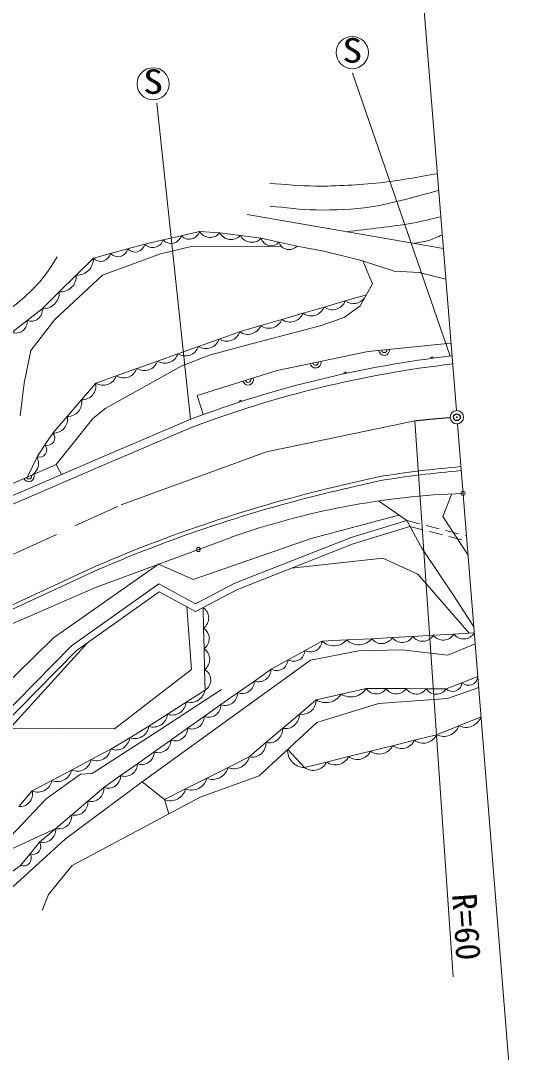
# Model space of a CAD drawing. Units: millimetres, scale not verified. Extents: x 40000 to 680000, y 20000 to 380000.
# Drawn here: x 502709 to 541327, y 261469 to 338339 of the extents above; entities that cross this region are included whole.
import ezdxf
from ezdxf.enums import TextEntityAlignment as Align

# ---------------------------------------------------------------- set-up
doc = ezdxf.new("R2010")
doc.units = ezdxf.units.MM
doc.header["$LTSCALE"] = 1000
doc.header["$PDMODE"] = 32
doc.header["$PDSIZE"] = 500
doc.linetypes.add('CHAIN', pattern=[18.5, 12, -1.5, 3.5, -1.5])
for name, color, linetype, lineweight in [('M-BGD', 7, 'Continuous', 13), ('M-BMK', 2, 'CHAIN', 13), ('M-WORK', 1, 'Continuous', 13)]:
    doc.layers.add(name, color=color, linetype=linetype, lineweight=lineweight)
doc.layers.add('M-OTRS', color=6, linetype='Continuous')
doc.styles.add('ＭＳ ゴシック', font='')
doc.styles.get('ＭＳ ゴシック').set_extended_font_data('MS Gothic')

msp = doc.modelspace()

# ---------------------------------------------------------------- linework, layer by layer
at = {"layer": 'M-BGD'}
msp.add_circle((535251, 308789), 500, dxfattribs=at)
at = {"layer": 'M-BMK'}
for p, q in [((532107, 308518), (521043, 306224)), ((510209, 302271), (521043, 306224)), ((494469, 295072), (510209, 302271))]:
    msp.add_line(p, q, dxfattribs=at)
msp.add_arc((538836, 248896), 60000, 93.90249, 96.43935, dxfattribs=at)
at = {"layer": 'M-OTRS'}
msp.add_point((535251, 308789), dxfattribs=at)
at = {"layer": 'M-WORK'}
for p, q in [((535211, 309287), (531939, 349841)), ((534745, 313342), (527470, 334431)), ((515376, 308635), (512860, 332186)), ((519605, 323885), (534238, 321354)), ((514695, 322310), (513333, 321997)), ((516057, 322622), (514695, 322310)), ((517558, 322539), (516057, 322622)), ((519101, 322331), (517558, 322539)), ((520643, 322122), (519101, 322331)), ((521977, 321834), (520643, 322122)), ((510692, 321337), (509413, 320989)), ((511971, 321684), (510692, 321337)), ((513333, 321997), (511971, 321684)), ((515326, 321483), (513137, 320962)), ((522147, 321536), (515326, 321483)), ((523311, 321545), (521977, 321834)), ((525333, 321170), (523311, 321545)), ((508135, 320642), (506863, 319384)), ((509413, 320989), (508135, 320642)), ((513137, 320962), (508821, 319377)), ((528126, 320461), (525333, 321170)), ((530566, 319669), (528126, 320461)), ((528221, 320431), (528955, 318732)), ((508821, 319377), (505256, 316062)), ((506863, 319384), (505591, 318126)), ((532442, 319586), (530566, 319669)), ((534421, 319087), (532442, 319586)), ((528955, 318732), (528038, 317101)), ((505591, 318126), (504319, 316868)), ((528496, 317916), (526922, 317456)), ((504319, 316868), (503194, 315993)), ((525347, 316996), (523772, 316536)), ((526922, 317456), (525347, 316996)), ((528038, 317101), (526833, 316230)), ((503194, 315993), (502068, 315117)), ((505256, 316062), (503463, 313769)), ((522197, 316076), (520622, 315615)), ((523772, 316536), (522197, 316076)), ((526833, 316230), (525063, 315600)), ((520622, 315615), (519047, 315155)), ((525063, 315600), (519467, 314136)), ((517513, 314610), (515979, 314065)), ((519047, 315155), (517513, 314610)), ((503463, 313769), (502963, 311330)), ((515979, 314065), (514446, 313520)), ((519467, 314136), (516798, 313413)), ((528623, 313678), (521855, 312262)), ((534806, 314311), (528623, 313678)), ((512912, 312975), (511378, 312430)), ((514446, 313520), (512912, 312975)), ((516798, 313413), (514741, 312616)), ((514741, 312616), (509071, 309466)), ((511378, 312430), (509844, 311885)), ((521855, 312262), (515883, 310402)), ((502963, 311330), (502664, 308898)), ((508310, 311340), (507247, 310096)), ((509844, 311885), (508310, 311340)), ((507247, 310096), (506184, 308852)), ((515883, 310402), (516332, 308989)), ((509071, 309466), (508089, 308697)), ((506184, 308852), (505121, 307608)), ((508089, 308697), (505356, 305274)), ((508584, 305740), (515280, 308598)), ((532107, 308518), (534975, 267108)), ((541327, 233493), (535292, 308291)), ((505121, 307608), (504526, 306722)), ((508820, 305189), (515504, 308042)), ((504526, 306722), (503932, 305836)), ((505356, 305274), (499230, 302605)), ((499680, 301917), (508584, 305740)), ((499923, 301368), (508820, 305189)), ((503932, 305836), (503231, 304349)), ((505763, 304529), (505356, 305274)), ((526135, 303287), (529458, 304062)), ((526901, 303774), (529400, 304357)), ((534866, 303080), (534198, 301383)), ((531504, 301093), (529395, 302550)), ((524378, 299756), (530928, 301491)), ((534198, 301383), (536080, 298521)), ((527351, 299819), (531504, 301093)), ((527516, 299347), (531749, 300645)), ((531504, 301093), (532629, 299035)), ((531504, 301093), (532472, 300844)), ((531749, 300645), (532717, 300396)), ((532956, 300719), (533925, 300470)), ((508303, 296094), (518403, 299842)), ((518686, 296422), (527351, 299819)), ((533201, 300271), (534170, 300022)), ((534409, 300345), (535377, 300096)), ((534654, 299897), (535622, 299648)), ((535862, 299971), (535965, 299945)), ((515581, 296698), (524378, 299756)), ((518894, 295966), (527516, 299347)), ((532629, 299035), (535016, 295476)), ((522907, 297540), (529715, 298298)), ((529715, 298298), (532331, 297106)), ((498419, 293112), (508369, 297714)), ((505156, 292364), (512987, 297832)), ((512987, 297832), (515581, 296698)), ((498544, 292840), (508491, 297440)), ((532331, 297106), (536170, 292695)), ((501515, 293158), (508303, 296094)), ((506516, 291761), (513007, 296368)), ((513007, 296368), (515751, 294878)), ((515747, 294311), (518894, 295966)), ((515751, 294878), (518686, 296422)), ((506841, 291378), (513042, 295780)), ((513042, 295780), (515747, 294311)), ((535016, 295476), (536512, 293171)), ((515111, 294656), (515447, 290004)), ((516317, 294611), (516354, 293072)), ((516354, 293072), (516391, 291533)), ((499221, 286546), (505156, 292364)), ((525187, 292118), (523921, 291418)), ((527041, 292200), (525187, 292118)), ((528895, 292282), (527041, 292200)), ((530425, 292369), (528895, 292282)), ((531956, 292456), (530425, 292369)), ((533487, 292543), (531956, 292456)), ((535018, 292630), (533487, 292543)), ((536548, 292717), (535018, 292630)), ((499662, 283146), (507689, 291980)), ((500274, 285424), (506516, 291761)), ((500441, 284882), (506841, 291378)), ((516391, 291533), (516428, 289994)), ((523921, 291418), (522655, 290718)), ((527937, 291382), (524330, 290688)), ((531160, 291464), (527937, 291382)), ((534575, 291072), (531160, 291464)), ((536613, 291911), (534575, 291072)), ((524330, 290688), (511778, 281626)), ((522655, 290718), (521389, 290018)), ((515447, 290004), (509721, 285567)), ((516428, 289994), (516464, 288455)), ((521389, 290018), (520142, 289137)), ((520142, 289137), (518896, 288256)), ((536811, 289462), (535628, 289006)), ((513029, 285439), (517680, 288502)), ((516464, 288455), (515062, 287554)), ((528488, 288586), (526616, 288161)), ((529977, 288577), (528488, 288586)), ((531466, 288568), (529977, 288577)), ((532956, 288559), (531466, 288568)), ((534445, 288549), (532956, 288559)), ((535628, 289006), (534445, 288549)), ((536876, 288650), (534558, 287828)), ((515062, 287554), (513668, 286658)), ((518896, 288256), (517650, 287376)), ((524744, 287737), (523498, 286673)), ((526616, 288161), (524744, 287737)), ((534558, 287828), (529408, 287458)), ((517650, 287376), (516403, 286495)), ((529408, 287458), (524792, 286047)), ((513668, 286658), (512274, 285761)), ((516403, 286495), (515157, 285614)), ((524792, 286047), (520505, 282075)), ((523498, 286673), (522252, 285609)), ((535393, 285803), (537052, 286474)), ((509721, 285567), (501903, 285612)), ((508057, 282247), (513029, 285439)), ((512274, 285761), (510851, 284911)), ((515157, 285614), (513911, 284734)), ((522252, 285609), (521005, 284545)), ((533734, 285132), (535393, 285803)), ((510851, 284911), (509429, 284061)), ((513911, 284734), (512664, 283853)), ((521005, 284545), (519759, 283482)), ((530451, 284319), (532093, 284726)), ((532093, 284726), (533734, 285132)), ((509429, 284061), (507966, 283283)), ((512664, 283853), (511418, 282972)), ((522630, 284044), (523886, 282694)), ((527169, 283507), (528810, 283913)), ((528810, 283913), (530451, 284319)), ((507966, 283283), (506502, 282505)), ((511418, 282972), (510171, 282092)), ((519759, 283482), (518177, 282687)), ((523886, 282694), (525527, 283100)), ((525527, 283100), (527169, 283507)), ((504606, 280357), (507167, 282206)), ((506502, 282505), (505039, 281727)), ((507167, 282206), (508057, 282247)), ((518177, 282687), (516595, 281892)), ((505039, 281727), (503576, 280949)), ((511778, 281626), (506056, 277370)), ((510171, 282092), (508925, 281211)), ((513431, 280302), (511778, 281626)), ((516595, 281892), (515013, 281097)), ((520505, 282075), (516108, 280487)), ((503576, 280949), (502572, 279790)), ((508925, 281211), (507725, 280188)), ((515013, 281097), (513431, 280302)), ((501949, 277550), (504606, 280357)), ((507725, 280188), (506526, 279165)), ((516108, 280487), (506562, 275398)), ((513759, 279235), (513431, 280302)), ((506526, 279165), (505326, 278142)), ((499113, 275290), (505326, 278142)), ((505326, 278142), (504126, 277119)), ((506056, 277370), (501886, 273589)), ((504126, 277119), (503418, 276256)), ((503418, 276256), (502709, 275393)), ((502709, 275393), (501466, 274474)), ((506562, 275398), (504795, 273241)), ((504795, 273241), (504323, 272029))]:
    msp.add_line(p, q, dxfattribs=at)
for centre, radius in [((527447, 335960), 1200), ((512592, 333634), 1200), ((535709, 303116), 150), ((515960, 298936), 150)]:
    msp.add_circle(centre, radius, dxfattribs=at)
for centre, radius, start, end in [((513922, 322553), 810, 223.35268, 342.50842), ((515284, 322866), 810, 223.35268, 342.50842), ((516835, 323086), 906, 210.78183, 322.85851), ((518404, 322987), 957, 207.90814, 316.69976), ((519947, 322779), 957, 207.90814, 316.69976), ((521391, 322351), 782, 197.02859, 318.56507), ((509961, 321500), 749, 222.95915, 347.44566), ((511240, 321847), 749, 222.95915, 347.44566), ((512560, 322241), 810, 223.35268, 342.50842), ((522724, 322063), 782, 197.02859, 318.56507), ((494939, 326741), 12091, 272.54455, 330.29519), ((506936, 320582), 1200, 266.49159, 2.87879), ((508682, 321152), 749, 222.95915, 347.44566), ((505665, 319324), 1200, 266.49159, 2.87879), ((504393, 318066), 1200, 266.49159, 2.87879), ((527529, 318302), 1041, 234.30287, 323.00952), ((503489, 316774), 836, 249.29681, 6.45315), ((524379, 317381), 1041, 234.30287, 338.27497), ((525954, 317842), 1041, 234.30287, 338.27497), ((502363, 315899), 836, 249.29681, 6.45315), ((521230, 316461), 1041, 234.30287, 338.27497), ((522804, 316921), 1041, 234.30287, 338.27497), ((519655, 316001), 1041, 234.30287, 338.27497), ((516536, 314929), 1028, 237.21672, 341.90758), ((518070, 315474), 1028, 237.21672, 341.90758), ((515002, 314384), 1028, 237.21672, 341.90758), ((529823, 313800), 400, 185.84754, 5.84754), ((529823, 313800), 200, 185.84754, 5.84754), ((511935, 313294), 1028, 237.21672, 341.90758), ((513468, 313839), 1028, 237.21672, 341.90758), ((544139, 232488), 81398, 96.52983, 110.76581), ((524714, 312860), 400, 191.81386, 11.81386), ((524714, 312860), 200, 191.81386, 11.81386), ((533406, 313175), 100, 7.54223, 187.61262), ((510401, 312749), 1028, 237.21672, 341.90758), ((544139, 232488), 80798, 96.54407, 110.75711), ((526909, 312042), 100, 12.18575, 192.25614), ((507295, 311132), 1037, 267.37227, 11.58349), ((508867, 312204), 1028, 237.21672, 341.90758), ((519679, 311584), 400, 197.30246, 17.30246), ((519679, 311584), 200, 197.30246, 17.30246), ((506231, 309888), 1037, 267.37227, 11.58349), ((519116, 309944), 100, 17.8684, 197.93879), ((505168, 308644), 1037, 267.37227, 11.58349), ((504694, 307252), 556, 252.4226, 39.88672), ((504100, 306366), 556, 252.4226, 39.88672), ((502998, 305367), 1045, 304.21351, 26.65482), ((503327, 304390), 400, 203.54773, 23.54773), ((503327, 304390), 200, 203.54773, 23.54773), ((543534, 215363), 90109, 95.08488, 99.0246), ((543534, 215363), 89809, 95.08646, 99.01774), ((550925, 198929), 107561, 102.90583, 113.30617), ((550925, 198929), 107261, 102.90551, 113.30405), ((537723, 245081), 58070, 91.98709, 109.43315), ((515795, 293829), 941, 306.45264, 56.29117), ((515832, 292290), 941, 306.45264, 56.29117), ((524335, 292165), 854, 241.05757, 356.81749), ((526075, 293034), 1276, 225.89022, 319.18687), ((527929, 293116), 1276, 225.89022, 319.18687), ((529630, 292859), 935, 218.13908, 328.3588), ((531160, 292946), 935, 218.13908, 328.3588), ((532691, 293033), 935, 218.13908, 328.3588), ((534222, 293120), 935, 218.13908, 328.3588), ((535753, 293207), 935, 218.13908, 328.3588), ((515869, 290751), 941, 306.45264, 56.29117), ((523068, 291465), 854, 241.05757, 356.81749), ((521802, 290765), 854, 241.05757, 356.81749), ((516005, 289214), 887, 301.18811, 61.55571), ((520461, 290009), 928, 249.91785, 0.5717), ((519215, 289128), 928, 249.91785, 0.5717), ((536111, 289516), 702, 226.59154, 355.58481), ((515332, 288676), 1154, 256.47723, 348.9883), ((527342, 289301), 1351, 237.52803, 328.03218), ((529236, 289074), 893, 213.15761, 326.13974), ((530725, 289065), 893, 213.15761, 326.13974), ((532214, 289056), 893, 213.15761, 326.13974), ((533703, 289047), 893, 213.15761, 326.13974), ((534927, 289060), 702, 226.59154, 355.58481), ((514009, 287659), 1058, 251.19543, 354.2701), ((517968, 288247), 928, 249.91785, 0.5717), ((523706, 287691), 1039, 258.43548, 2.5247), ((525470, 288877), 1351, 237.52803, 328.03218), ((516722, 287366), 928, 249.91785, 0.5717), ((512615, 286763), 1058, 251.19543, 354.2701), ((515476, 286486), 928, 249.91785, 0.5717), ((522460, 286627), 1039, 258.43548, 2.5247), ((535922, 286880), 1201, 243.83757, 340.18858), ((511225, 285901), 1058, 249.33365, 352.40833), ((514229, 285605), 928, 249.91785, 0.5717), ((521214, 285563), 1039, 258.43548, 2.5247), ((534263, 286210), 1201, 243.83757, 340.18858), ((509803, 285051), 1058, 249.33365, 352.40833), ((512983, 284724), 928, 249.91785, 0.5717), ((519967, 284500), 1039, 258.43548, 2.5247), ((531105, 285196), 1093, 233.26416, 334.54568), ((532747, 285602), 1093, 233.26416, 334.54568), ((508388, 284253), 1058, 246.4571, 349.53178), ((511736, 283844), 928, 249.91785, 0.5717), ((523889, 283957), 1263, 176.04996, 269.85392), ((527823, 284383), 1093, 233.26416, 334.54568), ((529464, 284789), 1093, 233.26416, 334.54568), ((506925, 283475), 1058, 246.4571, 349.53178), ((510490, 282963), 928, 249.91785, 0.5717), ((518618, 283781), 1180, 248.04899, 345.30961), ((524540, 283570), 1093, 233.26416, 334.54568), ((526181, 283977), 1093, 233.26416, 334.54568), ((505462, 282697), 1058, 246.4571, 349.53178), ((517036, 282986), 1180, 248.04899, 345.30961), ((503999, 281920), 1058, 246.4571, 349.53178), ((509244, 282082), 928, 249.91785, 0.5717), ((515454, 282191), 1180, 248.04899, 345.30961), ((502669, 280720), 936, 264.02229, 14.18331), ((507951, 281138), 977, 256.64598, 4.26473), ((513872, 281396), 1180, 248.04899, 345.30961), ((506751, 280115), 977, 256.64598, 4.26473), ((505552, 279092), 977, 256.64598, 4.26473), ((504352, 278069), 977, 256.64598, 4.26473), ((503626, 276808), 590, 249.3628, 31.83588), ((502917, 275945), 590, 249.3628, 31.83588)]:
    msp.add_arc(centre, radius, start, end, dxfattribs=at)
for points, knots in [([(521300, 326221), (522432, 326151), (523563, 326017), (524698, 326012), (526305, 326005), (527915, 326096), (529514, 326262), (530948, 326411), (532363, 326708), (533788, 326931)], [0, 0, 0, 0, 1, 1, 1, 2, 2, 2, 3, 3, 3, 3]), ([(521314, 324511), (522458, 324418), (523599, 324246), (524747, 324233), (526115, 324217), (527492, 324270), (528847, 324469), (530556, 324721), (532208, 325273), (533889, 325675)], [0, 0, 0, 0, 1, 1, 1, 2, 2, 2, 3, 3, 3, 3]), ([(527020, 322603), (528662, 322822), (530315, 322973), (531946, 323260), (532652, 323384), (533346, 323567), (534047, 323720)], [0, 0, 0, 0, 1, 1, 1, 2, 2, 2, 2]), ([(531983, 321744), (532353, 321813), (532733, 321843), (533095, 321949), (533461, 322056), (533801, 322237), (534155, 322381)], [0, 0, 0, 0, 1, 1, 1, 2, 2, 2, 2])]:
    msp.add_open_spline(points, degree=3, knots=knots, dxfattribs=at)

# ---------------------------------------------------------------- texts
at = {"layer": 'M-WORK', "style": 'ＭＳ ゴシック', "width": 1.2}
for p in [(526698, 334658), (511843, 332332)]:
    msp.add_text('S', height=1833, dxfattribs=at).set_placement(p, align=Align.BOTTOM_LEFT)
at = {"layer": 'M-WORK', "style": 'ＭＳ ゴシック'}
msp.add_text('R=60', height=1833, rotation=273.962, dxfattribs=at).set_placement((534509, 270719), align=Align.BOTTOM_CENTER)

doc.saveas('drawing.dxf')
